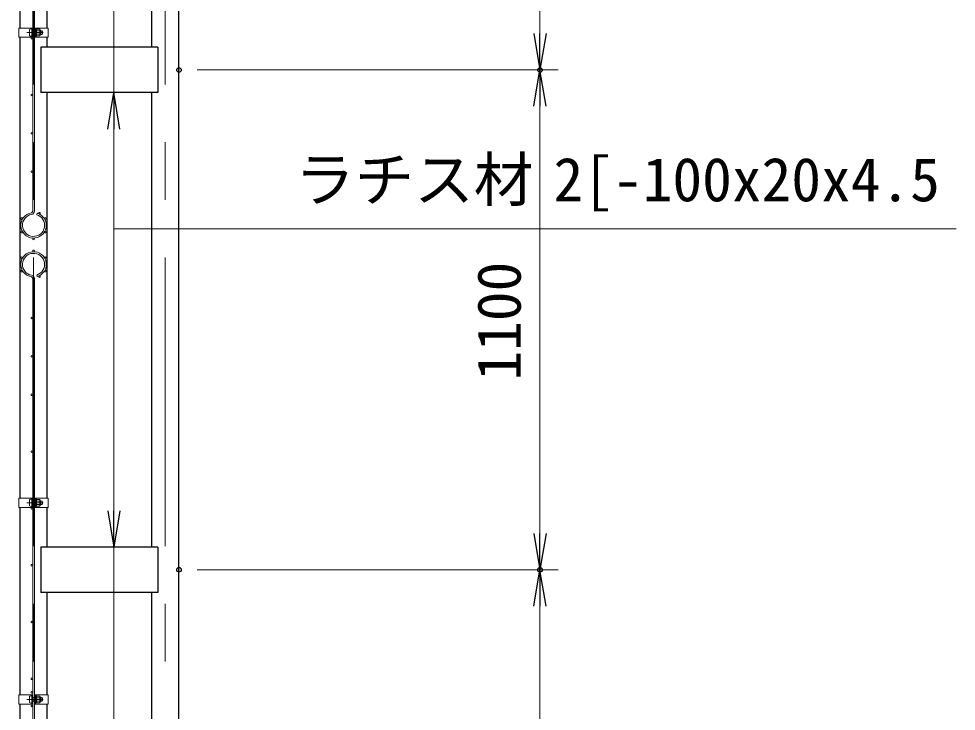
# Model space of a CAD drawing. Units: millimetres, scale not verified. Extents: x -8400 to 8400, y -5940 to 5940.
# Drawn here: x -1921 to 143, y 72 to 1596 of the extents above; entities that cross this region are included whole.
import ezdxf
from ezdxf.enums import TextEntityAlignment as Align

# ---------------------------------------------------------------- set-up
doc = ezdxf.new("R2010")
doc.units = ezdxf.units.MM
doc.header["$LTSCALE"] = 20
doc.header["$PDMODE"] = 32
doc.header["$PDSIZE"] = 10
doc.linetypes.add('USER1', pattern=[50.8, 31.75, -6.35, 6.35, -6.35])
for name, color, linetype, lineweight in [('0-3_D-STR1', 1, 'Continuous', 25), ('0-4_D-STR-DIM', 7, 'Continuous', 13), ('0-A_D-STR3', 3, 'Continuous', 13), ('0-B_D-STR2', 7, 'Continuous', 13), ('0-C_D-BMK', 2, 'USER1', 13), ('0-D_D-STR-TXT', 7, 'Continuous', 13)]:
    doc.layers.add(name, color=color, linetype=linetype, lineweight=lineweight)
doc.layers.add('0-5_0', color=7, linetype='Continuous')
doc.layers.add('0-6_Defpoints', color=7, linetype='Continuous')
doc.styles.add('ＭＳ ゴシック', font='')
doc.styles.get('ＭＳ ゴシック').set_extended_font_data('MS Gothic')

# ---------------------------------------------------------------- blocks, each defined once
blk = doc.blocks.new('_Open')
at = {"layer": '0-5_0'}
blk.add_line((-20, 3.333), (0, 0), dxfattribs=at)
blk.add_lwpolyline([(-20, -3.333), (0, 0), (-20, 0)], dxfattribs=at)

msp = doc.modelspace()

# ---------------------------------------------------------------- linework, layer by layer
at = {"layer": '0-3_D-STR1'}
for p, q in [((-1568.62, -3617), (-1568.62, 2492)), ((-1629.12, 2383), (-1629.12, 1533)), ((-1919.12, 2120.75), (-1919.12, 1575.25)), ((-1858.62, 1575.25), (-1858.62, 2120.75)), ((-1919.12, 1555.25), (-1919.12, 540.25)), ((-1858.62, 1533), (-1858.62, 1555.25)), ((-1614.87, 1533), (-1872.87, 1533)), ((-1872.87, 1533), (-1872.87, 1433)), ((-1614.87, 1533), (-1614.87, 1433)), ((-1614.87, 1433), (-1872.87, 1433)), ((-1858.62, 540.25), (-1858.62, 1433)), ((-1629.12, 1433), (-1629.12, 433)), ((-1919.12, 520.25), (-1919.12, 107.5)), ((-1858.62, 433), (-1858.62, 520.25)), ((-1614.87, 433), (-1872.87, 433)), ((-1872.87, 433), (-1872.87, 333)), ((-1614.87, 433), (-1614.87, 333)), ((-1614.87, 333), (-1872.87, 333)), ((-1858.62, 107.5), (-1858.62, 333)), ((-1629.12, 333), (-1629.12, -667)), ((-1919.12, 87.5), (-1919.12, -299.75)), ((-1858.62, -299.75), (-1858.62, 87.5))]:
    msp.add_line(p, q, dxfattribs=at)
at = {"layer": '0-4_D-STR-DIM'}
for p, q in [((-773.87, 1563), (-773.87, 2403)), ((-1528.62, 1483), (-733.87, 1483)), ((-1528.62, 1483), (-733.87, 1483)), ((-773.87, 463), (-773.87, 1403)), ((-1528.62, 383), (-733.87, 383)), ((-1528.62, 383), (-733.87, 383)), ((-773.87, -637), (-773.87, 303))]:
    msp.add_line(p, q, dxfattribs=at)
at = {"layer": '0-6_Defpoints'}
for p in [(-1568.62, 1483), (-1568.62, 1483), (-773.87, 1483), (-1568.62, 383), (-1568.62, 383), (-773.87, 383)]:
    msp.add_point(p, dxfattribs=at)
at = {"layer": '0-A_D-STR3'}
for p, q in [((-1921.42, 1575.25), (-1890.67, 1575.25)), ((-1921.42, 1575.25), (-1921.42, 1555.25)), ((-1897.77, 1571.75), (-1897.77, 1558.75)), ((-1892.97, 1555.25), (-1892.97, 1575.25)), ((-1892.97, 1573.25), (-1892.97, 1557.25)), ((-1890.67, 1569.25), (-1887.07, 1569.25)), ((-1887.07, 1575.25), (-1856.32, 1575.25)), ((-1884.77, 1555.25), (-1884.77, 1575.25)), ((-1884.77, 1569.75), (-1884.39, 1572.91)), ((-1884.77, 1569.75), (-1884.77, 1560.75)), ((-1882.62, 1573), (-1884.29, 1573)), ((-1882.58, 1565.25), (-1882.58, 1572.98)), ((-1875.78, 1569.01), (-1882.58, 1569.01)), ((-1882.48, 1572.76), (-1882.52, 1572.93)), ((-1875.78, 1572.76), (-1882.48, 1572.76)), ((-1873.27, 1570.25), (-1873.27, 1560.25)), ((-1873.27, 1569.25), (-1869.97, 1569.25)), ((-1869.97, 1569.25), (-1869.97, 1561.25)), ((-1856.32, 1575.25), (-1856.32, 1555.25)), ((-1921.42, 1555.25), (-1890.67, 1555.25)), ((-1890.67, 1568.58), (-1887.07, 1568.58)), ((-1890.67, 1561.93), (-1887.07, 1561.93)), ((-1890.67, 1561.25), (-1887.07, 1561.25)), ((-1887.07, 1555.25), (-1856.32, 1555.25)), ((-1884.77, 1560.75), (-1884.39, 1557.59)), ((-1882.64, 1557.5), (-1884.29, 1557.5)), ((-1882.58, 1565.25), (-1882.58, 1557.53)), ((-1875.78, 1561.5), (-1882.58, 1561.5)), ((-1875.78, 1557.75), (-1882.48, 1557.75)), ((-1873.27, 1568.58), (-1869.65, 1568.58)), ((-1873.27, 1561.93), (-1869.65, 1561.93)), ((-1873.27, 1561.25), (-1869.97, 1561.25)), ((-1921.42, 540.25), (-1890.67, 540.25)), ((-1921.42, 540.25), (-1921.42, 520.25)), ((-1897.77, 536.75), (-1897.77, 523.75)), ((-1892.97, 520.25), (-1892.97, 540.25)), ((-1892.97, 538.25), (-1892.97, 522.25)), ((-1890.67, 520.25), (-1890.67, 540.25)), ((-1887.07, 520.25), (-1887.07, 540.25)), ((-1887.07, 540.25), (-1856.32, 540.25)), ((-1884.77, 520.25), (-1884.77, 540.25)), ((-1884.77, 534.75), (-1884.39, 537.91)), ((-1882.62, 538), (-1884.29, 538)), ((-1882.58, 530.25), (-1882.58, 537.98)), ((-1882.48, 537.76), (-1882.52, 537.93)), ((-1875.78, 537.76), (-1882.48, 537.76)), ((-1856.32, 540.25), (-1856.32, 520.25)), ((-1921.42, 520.25), (-1890.67, 520.25)), ((-1890.67, 534.25), (-1887.07, 534.25)), ((-1890.67, 533.58), (-1887.07, 533.58)), ((-1890.67, 526.93), (-1887.07, 526.93)), ((-1890.67, 526.25), (-1887.07, 526.25)), ((-1887.07, 520.25), (-1856.32, 520.25)), ((-1884.77, 534.75), (-1884.77, 525.75)), ((-1884.77, 525.75), (-1884.39, 522.59)), ((-1882.64, 522.5), (-1884.29, 522.5)), ((-1875.78, 534.01), (-1882.58, 534.01)), ((-1882.58, 530.25), (-1882.58, 522.53)), ((-1875.78, 526.5), (-1882.58, 526.5)), ((-1875.78, 522.75), (-1882.48, 522.75)), ((-1873.27, 535.25), (-1873.27, 525.25)), ((-1873.27, 534.25), (-1869.97, 534.25)), ((-1873.27, 533.58), (-1869.65, 533.58)), ((-1873.27, 526.93), (-1869.65, 526.93)), ((-1873.27, 526.25), (-1869.97, 526.25)), ((-1869.97, 534.25), (-1869.97, 526.25)), ((-1921.42, 107.5), (-1890.67, 107.5)), ((-1921.42, 107.5), (-1921.42, 87.5)), ((-1897.77, 104), (-1897.77, 91)), ((-1892.97, 87.5), (-1892.97, 107.5)), ((-1892.97, 105.5), (-1892.97, 89.5)), ((-1890.67, 87.5), (-1890.67, 107.5)), ((-1887.07, 87.5), (-1887.07, 107.5)), ((-1887.07, 107.5), (-1856.32, 107.5)), ((-1884.77, 87.5), (-1884.77, 107.5)), ((-1884.77, 102), (-1884.39, 105.16)), ((-1882.62, 105.25), (-1884.29, 105.25)), ((-1882.58, 97.5), (-1882.58, 105.23)), ((-1882.48, 105.01), (-1882.52, 105.18)), ((-1875.78, 105.01), (-1882.48, 105.01)), ((-1856.32, 107.5), (-1856.32, 87.5)), ((-1921.42, 87.5), (-1890.67, 87.5)), ((-1890.67, 101.5), (-1887.07, 101.5)), ((-1890.67, 100.83), (-1887.07, 100.83)), ((-1890.67, 94.18), (-1887.07, 94.18)), ((-1890.67, 93.5), (-1887.07, 93.5)), ((-1887.07, 87.5), (-1856.32, 87.5)), ((-1884.77, 102), (-1884.77, 93)), ((-1884.77, 93), (-1884.39, 89.84)), ((-1882.64, 89.75), (-1884.29, 89.75)), ((-1875.78, 101.26), (-1882.58, 101.26)), ((-1882.58, 97.5), (-1882.58, 89.78)), ((-1875.78, 93.75), (-1882.58, 93.75)), ((-1875.78, 90), (-1882.48, 90)), ((-1873.27, 102.5), (-1873.27, 92.5)), ((-1873.27, 101.5), (-1869.97, 101.5)), ((-1873.27, 100.83), (-1869.65, 100.83)), ((-1873.27, 94.18), (-1869.65, 94.18)), ((-1873.27, 93.5), (-1869.97, 93.5)), ((-1869.97, 101.5), (-1869.97, 93.5))]:
    msp.add_line(p, q, dxfattribs=at)
for centre, radius, start, end in [((-1884.29, 1572.9), 0.1, 90, 173), ((-1882.62, 1572.9), 0.1, 15, 90), ((-1887.46, 1570.88), 5.32, 339.37322, 22.7756), ((-1903.33, 1565.25), 21.19, 0, 10.20031), ((-1876.8, 1570.88), 2.13, 298.45309, 61.54691), ((-1881.54, 1565.25), 6.87, 0, 33.09348), ((-1880.05, 1566), 8, 32.13463, 57.68315), ((-1877.47, 1565.25), 8.5, 331.92751, 28.07249), ((-1884.29, 1557.6), 0.1, 187, 270), ((-1882.64, 1557.6), 0.1, 270, 337.2244), ((-1887.46, 1559.62), 5.32, 337.2244, 20.62678), ((-1903.33, 1565.25), 21.19, 349.79969, 0), ((-1881.54, 1565.25), 6.87, 326.90652, 0), ((-1876.8, 1559.62), 2.13, 298.45309, 61.54691), ((-1880.05, 1564.51), 8, 302.31685, 327.86537), ((-1884.29, 537.9), 0.1, 90, 173), ((-1882.62, 537.9), 0.1, 15, 90), ((-1887.46, 535.88), 5.32, 339.37322, 22.7756), ((-1876.8, 535.88), 2.13, 298.45309, 61.54691), ((-1880.05, 531), 8, 32.13463, 57.68315), ((-1884.29, 522.6), 0.1, 187, 270), ((-1882.64, 522.6), 0.1, 270, 337.2244), ((-1887.46, 524.62), 5.32, 337.2244, 20.62678), ((-1903.33, 530.25), 21.19, 0, 10.20031), ((-1903.33, 530.25), 21.19, 349.79969, 0), ((-1881.54, 530.25), 6.87, 0, 33.09348), ((-1881.54, 530.25), 6.87, 326.90652, 0), ((-1876.8, 524.62), 2.13, 298.45309, 61.54691), ((-1880.05, 529.51), 8, 302.31685, 327.86537), ((-1877.47, 530.25), 8.5, 331.92751, 28.07249), ((-1884.29, 105.15), 0.1, 90, 173), ((-1882.62, 105.15), 0.1, 15, 90), ((-1887.46, 103.13), 5.32, 339.37322, 22.7756), ((-1876.8, 103.13), 2.13, 298.45309, 61.54691), ((-1880.05, 98.25), 8, 32.13463, 57.68315), ((-1884.29, 89.85), 0.1, 187, 270), ((-1882.64, 89.85), 0.1, 270, 337.2244), ((-1887.46, 91.87), 5.32, 337.2244, 20.62678), ((-1903.33, 97.5), 21.19, 0, 10.20031), ((-1903.33, 97.5), 21.19, 349.79969, 0), ((-1881.54, 97.5), 6.87, 0, 33.09348), ((-1881.54, 97.5), 6.87, 326.90652, 0), ((-1876.8, 91.87), 2.13, 298.45309, 61.54691), ((-1880.05, 96.76), 8, 302.31685, 327.86537), ((-1877.47, 97.5), 8.5, 331.92751, 28.07249)]:
    msp.add_arc(centre, radius, start, end, dxfattribs=at)
for centre, start_param, end_param in [((-1892.97, 1571.75), 1.5707963, 3.1415927), ((-1892.97, 1558.75), 3.1415927, 4.712389), ((-1892.97, 536.75), 1.5707963, 3.1415927), ((-1892.97, 523.75), 3.1415927, 4.712389), ((-1892.97, 104), 1.5707963, 3.1415927), ((-1892.97, 91), 3.1415927, 4.712389)]:
    msp.add_ellipse(centre, major_axis=(4.8, 0), ratio=0.3125, start_param=start_param, end_param=end_param, dxfattribs=at)
at = {"layer": '0-B_D-STR2'}
for p, q in [((-1890.67, 1172.14), (-1890.67, 2523.87)), ((-1887.07, 1172.14), (-1887.07, 2523.87)), ((-1881.9, 1164.39), (-1880.87, 1167.84)), ((-1890.67, 98), (-1890.67, 1023.87)), ((-1887.07, 98), (-1887.07, 1023.87)), ((-1881.9, 1031.62), (-1880.87, 1028.17)), ((-1890.67, 98), (-1890.67, -827.86)), ((-1887.07, 98), (-1887.07, -827.86))]:
    msp.add_line(p, q, dxfattribs=at)
for centre in [(-1892.47, 1553), (-1892.47, 1428), (-1892.47, 1343.5), (-1892.47, 1259), (-1914.68, 1155.9), (-1875.76, 1167.76), (-1863.07, 1155.9), (-1914.68, 1126.1), (-1863.07, 1126.1), (-1888.87, 1111.2), (-1888.87, 1084.8), (-1914.68, 1069.9), (-1863.07, 1069.9), (-1914.68, 1040.1), (-1863.07, 1040.1), (-1875.76, 1028.25), (-1892.47, 937), (-1892.47, 852.5), (-1892.47, 768), (-1892.47, 643), (-1892.47, 518), (-1892.47, 393), (-1892.47, 268), (-1892.47, 143), (-1892.47, 113), (-1892.47, 83)]:
    msp.add_circle(centre, 1.8, dxfattribs=at)
for centre, radius, start, end in [((-1888.87, 1141), 28, 99.83934, 73.39579), ((-1888.87, 1141), 24.4, 99.83934, 73.39579), ((-1894.27, 1172.14), 3.6, 279.83934, 0), ((-1894.27, 1172.14), 7.2, 279.83934, 0), ((-1888.87, 1055), 28, 286.60421, 260.16066), ((-1888.87, 1055), 24.4, 286.60421, 260.16066), ((-1894.27, 1023.87), 3.6, 0, 80.16066), ((-1894.27, 1023.87), 7.2, 0, 80.16066)]:
    msp.add_arc(centre, radius, start, end, dxfattribs=at)
at = {"layer": '0-C_D-BMK'}
for p, q in [((-1888.87, -3629), (-1888.87, 4098)), ((-1598.87, -3629), (-1598.87, 2514)), ((-1903.29, 1565.25), (-1867.55, 1565.25)), ((-1903.29, 530.25), (-1867.55, 530.25)), ((-1903.29, 97.5), (-1867.55, 97.5))]:
    msp.add_line(p, q, dxfattribs=at)
at = {"layer": '0-D_D-STR-TXT'}
for points in [[(142.62, 1133), (-1712.19, 1133), (-1712.19, 2381)], [(142.62, 1133), (-1712.19, 1133), (-1712.19, 1431)], [(142.62, 1133), (-1712.19, 1133), (-1712.19, -2465)], [(142.62, 1133), (-1712.19, 1133), (-1712.19, -665)], [(142.62, 1133), (-1712.19, 1133), (-1712.19, -1965)], [(142.62, 1133), (-1712.19, 1133), (-1712.19, -1365)], [(142.62, 1133), (-1712.19, 1133), (-1712.19, 435)]]:
    msp.add_lwpolyline(points, dxfattribs=at)

# ---------------------------------------------------------------- block references
at = {"layer": '0-4_D-STR-DIM', "xscale": 4, "yscale": 4}
for p, rotation in [((-773.87, 1483), 270), ((-773.87, 1483), 90), ((-773.87, 383), 270), ((-773.87, 383), 90)]:
    msp.add_blockref('_Open', p, dxfattribs=dict(at, rotation=rotation))
at = {"layer": '0-D_D-STR-TXT', "xscale": 4, "yscale": 4}
for p, rotation in [((-1712.19, 1433), 90), ((-1712.19, 433), 270)]:
    msp.add_blockref('_Open', p, dxfattribs=dict(at, rotation=rotation))

# ---------------------------------------------------------------- texts
at = {"layer": '0-4_D-STR-DIM', "style": 'ＭＳ ゴシック'}
msp.add_text('1100', height=96.19, rotation=90, dxfattribs=at).set_placement((-787.37, 799.2), align=Align.BOTTOM_LEFT)
at = {"layer": '0-D_D-STR-TXT', "style": 'ＭＳ ゴシック'}
for s, p in [('ラチス材', (-1313.18, 1165.03)), ('2[-100x20x4.5', (-744.02, 1165.03))]:
    msp.add_text(s, height=96.19, dxfattribs=at).set_placement(p, align=Align.BOTTOM_LEFT)

doc.saveas('drawing.dxf')
